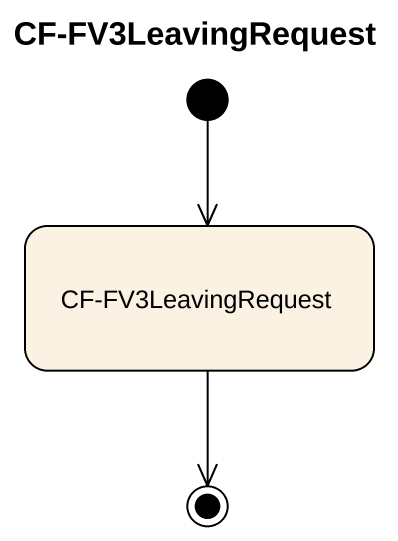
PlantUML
@startuml
title CF-FV3LeavingRequest
hide empty description
state "CF-FV3LeavingRequest" as CF_FV3LeavingRequest
[*] --> CF_FV3LeavingRequest
CF_FV3LeavingRequest --> [*]
@enduml
